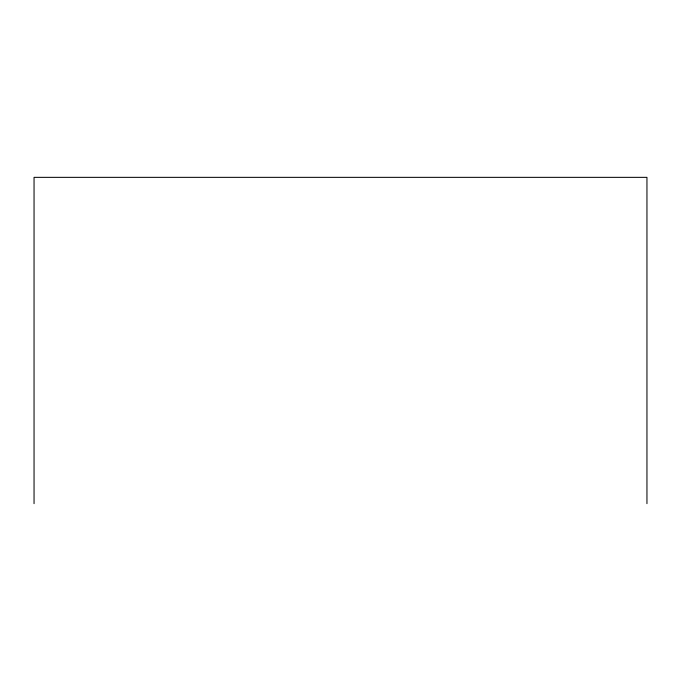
<?xml version="1.0" encoding="UTF-8"?>
<svg xmlns="http://www.w3.org/2000/svg" width="681" height="681" viewBox="0 0 681 681"><rect width="100%" height="100%" fill="white"/><g stroke="black" fill="none" stroke-linecap="round" stroke-linejoin="round"><path stroke-width="1.02" d="M646.95 503.651L646.95 177.349L34.05 177.349L34.05 503.651"/></g></svg>
